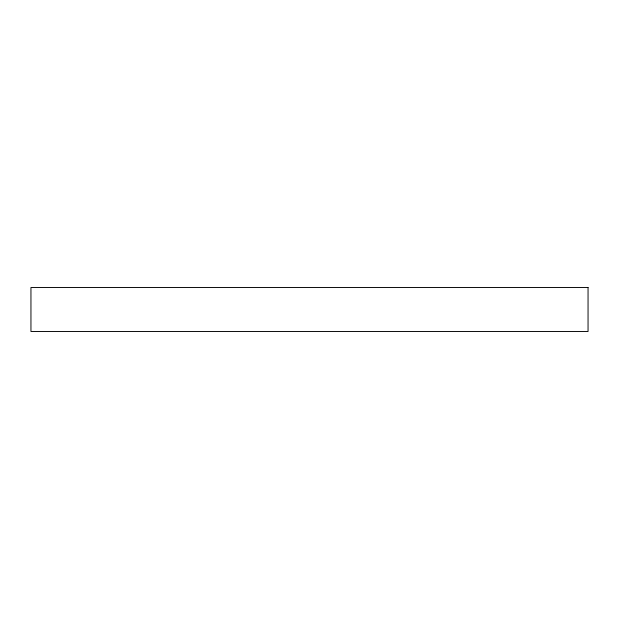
<?xml version="1.0" encoding="UTF-8"?>
<svg xmlns="http://www.w3.org/2000/svg" width="619" height="619" viewBox="0 0 619 619"><rect width="100%" height="100%" fill="white"/><g stroke="black" fill="none" stroke-linecap="round" stroke-linejoin="round"><path stroke-width="0.93" d="M588.05 287.51L30.95 287.51L30.95 331.49L588.05 331.49L588.05 287.51"/></g></svg>
